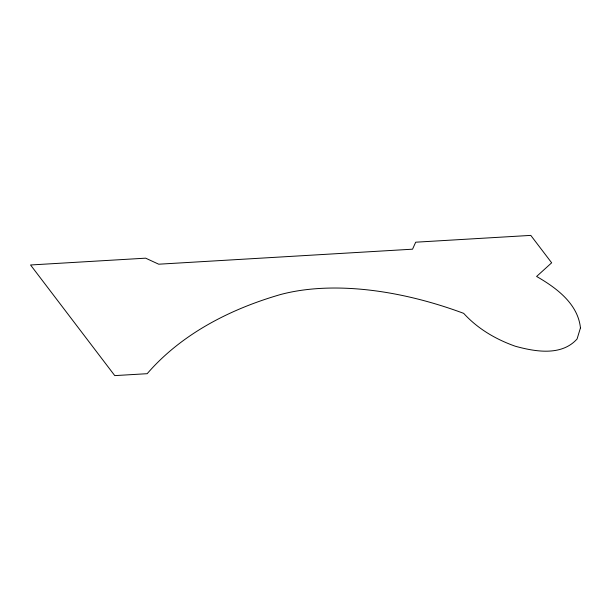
<?xml version="1.0" encoding="UTF-8"?>
<svg xmlns="http://www.w3.org/2000/svg" width="611" height="611" viewBox="0 0 611 611"><rect width="100%" height="100%" fill="white"/><g stroke="black" fill="none" stroke-linecap="round" stroke-linejoin="round"><path stroke-width="0.92" d="M580.45 327.901L577.082 338.968C561.517 356.32 535.351 351.715 515.356 346.254C495.865 339.388 477.68 328.741 463.688 313.359A250.411 133.435 25 0 0 280.502 294.54A646.721 344.619 25 0 0 147.175 373.695L114.761 375.612L30.55 264.983L145.647 258.17L158.707 264.204L412.547 249.189L415.694 242.2L530.791 235.388L551.657 262.806L536.603 276.462C556.209 287.75 577.907 303.606 580.45 327.901"/></g></svg>
